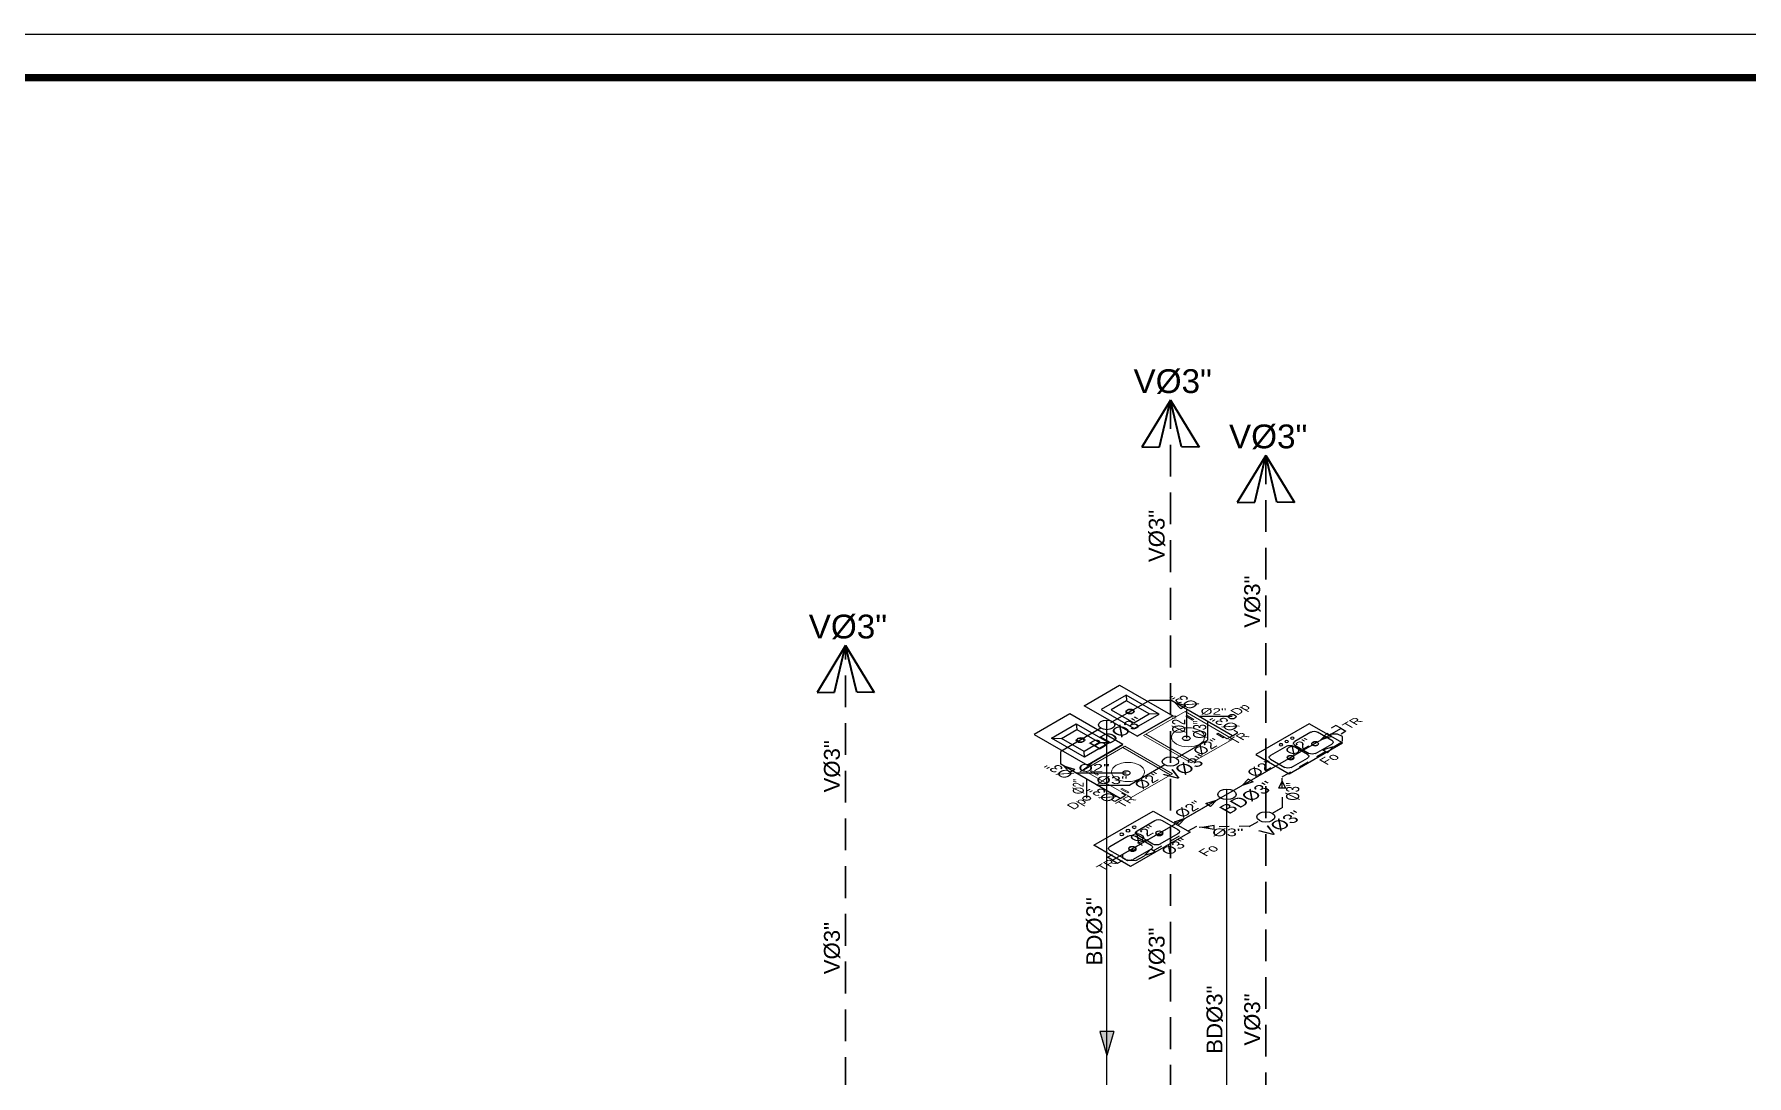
# Model space of a CAD drawing. Header units: feet. Extents: x 1019 to 2236, y -546 to 122.
# Drawn here: x 1081.07 to 1098.17, y -281.67 to -271.27 of the extents above; entities that cross this region are included whole.
import ezdxf

# ---------------------------------------------------------------- set-up
doc = ezdxf.new("R2010")
doc.units = ezdxf.units.FT
doc.header["$LTSCALE"] = 0.05
doc.header["$MEASUREMENT"] = 0
doc.linetypes.add('HIDDEN', pattern=[9.525, 6.35, -3.175])
for name, color, linetype, lineweight in [('AGUA POTABLE', 5, 'HIDDEN', 35), ('AGUAFRIA', 5, 'HIDDEN', 30), ('COCINA', 8, 'Continuous', 25), ('FURN', 8, 'Continuous', 9)]:
    doc.layers.add(name, color=color, linetype=linetype, lineweight=lineweight)
for name, color, linetype in [('AGUASNEGRAS', 4, 'Continuous'), ('MARCO', 1, 'Continuous'), ('TEXXT', 2, 'Continuous')]:
    doc.layers.add(name, color=color, linetype=linetype)
doc.styles.add('DAMIAN', font='arial.ttf', dxfattribs={"height": 0.12})

msp = doc.modelspace()

# ---------------------------------------------------------------- hatches: boundary and pattern name
at = {"layer": 'AGUASNEGRAS', "extrusion": (-2.66454e-15, 0.816497, 0.57735)}
for points in [[(-1092.52, 129.797), (-1092.46, 129.688), (-1092.569, 129.748)], [(-1093.975, 130.226), (-1093.915, 130.335), (-1094.024, 130.275)], [(-1091.412, 130.896), (-1091.351, 130.787), (-1091.46, 130.847)], [(-1093.19, 131.012), (-1093.129, 131.121), (-1093.239, 131.061)], [(-1092.218, 132.23), (-1092.156, 132.339), (-1092.266, 132.279)]]:
    msp.add_hatch(color=256, dxfattribs=at).paths.add_polyline_path(points)
at = {"layer": 'AGUASNEGRAS', "ltscale": 3, "extrusion": (0, 0.816497, 0.57735)}
h = msp.add_hatch(color=256, dxfattribs=at)
h.dxf.hatch_style = 1
edge = h.paths.add_edge_path()
edge.add_arc((-1091.779, 130.076), 0.0815, -135, 225)
h = msp.add_hatch(color=256, dxfattribs=at)
h.dxf.hatch_style = 1
edge = h.paths.add_edge_path()
edge.add_arc((-1092.015, 129.84), 0.0388, -135, 225)
h = msp.add_hatch(color=256, dxfattribs=at)
h.dxf.hatch_style = 1
edge = h.paths.add_edge_path()
edge.add_arc((-1093.031, 129.931), 0.0388, -135, 225)
h = msp.add_hatch(color=256, dxfattribs=at)
h.dxf.hatch_style = 1
edge = h.paths.add_edge_path()
edge.add_arc((-1091.521, 130.334), 0.0388, -135, 225)
h = msp.add_hatch(color=256, dxfattribs=at)
h.dxf.hatch_style = 1
edge = h.paths.add_edge_path()
edge.add_arc((-1092.574, 130.306), 0.0388, -135, 225)
h = msp.add_hatch(color=256, dxfattribs=at)
h.dxf.hatch_style = 1
edge = h.paths.add_edge_path()
edge.add_arc((-1093.858, 130.401), 0.033, -135, 225)
at = {"layer": 'AGUASNEGRAS', "extrusion": (-2.58127e-15, 0.816497, 0.57735)}
for points in [[(-1093.933, 130.515), (-1094.041, 130.454), (-1093.982, 130.564)], [(-1092.767, 131.435), (-1092.876, 131.374), (-1092.816, 131.484)], [(-1092.454, 131.747), (-1092.563, 131.687), (-1092.503, 131.796)], [(-1092.088, 132.113), (-1092.198, 132.053), (-1092.137, 132.162)]]:
    msp.add_hatch(color=256, dxfattribs=at).paths.add_polyline_path(points)
at = {"layer": 'AGUASNEGRAS', "ltscale": 3, "extrusion": (0, 0.816497, 0.57735)}
h = msp.add_hatch(color=256, dxfattribs=at)
h.dxf.hatch_style = 1
edge = h.paths.add_edge_path()
edge.add_arc((-1091.974, 130.906), 0.0388, -135, 225)
h = msp.add_hatch(color=256, dxfattribs=at)
h.dxf.hatch_style = 1
edge = h.paths.add_edge_path()
edge.add_arc((-1093.614, 130.634), 0.033, -135, 225)
h = msp.add_hatch(color=256, dxfattribs=at)
h.dxf.hatch_style = 1
edge = h.paths.add_edge_path()
edge.add_arc((-1092.979, 131.276), 0.091, -135, 225)
at = {"layer": 'AGUASNEGRAS', "extrusion": (-3.69149e-15, 0.816497, 0.57735)}
msp.add_hatch(color=256, dxfattribs=at).paths.add_polyline_path([(-1093.496, 131.15), (-1093.531, 131.03), (-1093.565, 131.15)])
at = {"layer": 'AGUASNEGRAS', "ltscale": 3, "extrusion": (0, 0.816497, 0.57735)}
h = msp.add_hatch(color=256, dxfattribs=at)
h.dxf.hatch_style = 1
edge = h.paths.add_edge_path()
edge.add_arc((-1092.301, 131.94), 0.033, -135, 225)
at = {"layer": 'AGUASNEGRAS', "extrusion": (-5.55112e-17, 0.816497, 0.57735)}
msp.add_hatch(color=256, dxfattribs=at).paths.add_polyline_path([(-1092.852, 131.794), (-1092.732, 131.829), (-1092.852, 131.863)])
at = {"layer": 'AGUASNEGRAS', "ltscale": 3, "extrusion": (0, 0.816497, 0.57735)}
h = msp.add_hatch(color=256, dxfattribs=at)
h.dxf.hatch_style = 1
edge = h.paths.add_edge_path()
edge.add_arc((-1092.032, 132.209), 0.033, -135, 225)
at = {"layer": 'AGUASNEGRAS'}
msp.add_hatch(color=256, dxfattribs=at).paths.add_polyline_path([(1091.71, -281.223), (1091.779, -281.463), (1091.848, -281.223)])

# ---------------------------------------------------------------- linework, layer by layer
at = {"layer": 'AGUA POTABLE', "ltscale": 3}
for points, elevation in [([(1092.415, -274.921), (1092.129, -275.391), (1092.304, -275.386), (1092.415, -274.921)], -31.847), ([(1092.415, -274.921), (1092.7, -275.391), (1092.526, -275.386), (1092.415, -274.921)], -31.847), ([(1093.367, -275.473), (1093.082, -275.943), (1093.256, -275.938), (1093.367, -275.473)], -31.066), ([(1093.367, -275.473), (1093.653, -275.943), (1093.478, -275.938), (1093.367, -275.473)], -31.066), ([(1089.172, -277.371), (1088.887, -277.841), (1089.061, -277.836), (1089.172, -277.371)], -24.09), ([(1089.172, -277.371), (1089.458, -277.841), (1089.283, -277.836), (1089.172, -277.371)], -24.09)]:
    msp.add_lwpolyline(points, dxfattribs=dict(at, elevation=elevation))
at = {"layer": 'AGUAFRIA', "extrusion": (0, 0.816497, 0.57735)}
for p, q in [((1092.415, -300.449, -52.364), (1092.415, -274.921, -31.847)), ((1093.367, -301.001, -51.583), (1093.367, -275.473, -31.066)), ((1089.172, -306.085, -44.394), (1089.172, -277.371, -24.09))]:
    msp.add_line(p, q, dxfattribs=at)
at = {"layer": 'AGUASNEGRAS', "ltscale": 3, "extrusion": (0, 0.816497, 0.57735)}
for p, q in [((1091.821, -278.139, -37.416), (1092.209, -277.915, -37.733)), ((1092.209, -277.915, -37.733), (1092.418, -277.915, -37.733)), ((1093.034, -278.271, -37.23), (1092.418, -277.915, -37.733)), ((1091.779, -300.084, -52.881), (1091.779, -278.117, -37.348)), ((1092.574, -278.005, -37.605), (1092.574, -278.296, -37.194)), ((1093.031, -278.08, -37.5), (1092.703, -278.08, -37.5)), ((1091.721, -278.197, -37.334), (1091.32, -278.429, -37.007)), ((1091.837, -279.513, -35.473), (1094.114, -278.199, -37.332)), ((1092.784, -278.126, -37.434), (1092.784, -278.316, -37.166)), ((1092.98, -278.302, -37.186), (1092.945, -278.281, -37.215)), ((1093.034, -278.271, -37.23), (1092.98, -278.302, -37.186)), ((1093.034, -278.271, -37.23), (1093.087, -278.24, -37.274)), ((1093.087, -278.24, -37.274), (1093.052, -278.219, -37.303)), ((1094.067, -278.169, -37.374), (1094.019, -278.197, -37.335)), ((1094.116, -278.197, -37.334), (1094.067, -278.169, -37.374)), ((1094.116, -278.197, -37.334), (1094.167, -278.227, -37.293)), ((1094.167, -278.227, -37.293), (1094.119, -278.254, -37.254)), ((1091.32, -278.556, -36.827), (1091.32, -278.429, -37.007)), ((1092.472, -278.496, -36.912), (1092.784, -278.316, -37.166)), ((1091.912, -278.897, -36.344), (1091.32, -278.556, -36.827)), ((1092.357, -278.562, -36.818), (1092.009, -278.764, -36.533)), ((1091.47, -278.643, -36.704), (1091.974, -278.643, -36.704)), ((1091.579, -278.895, -36.347), (1091.579, -278.705, -36.615)), ((1091.68, -278.764, -36.533), (1092.009, -278.764, -36.533)), ((1091.858, -278.928, -36.3), (1091.823, -278.908, -36.329)), ((1091.854, -279.503, -35.487), (1092.913, -278.892, -36.352)), ((1091.912, -278.897, -36.344), (1091.858, -278.928, -36.3)), ((1091.912, -278.897, -36.344), (1091.965, -278.866, -36.388)), ((1091.965, -278.866, -36.388), (1091.93, -278.846, -36.416)), ((1092.979, -300.776, -51.901), (1092.979, -278.804, -36.365)), ((1091.788, -279.485, -35.513), (1091.835, -279.457, -35.552)), ((1091.837, -279.513, -35.473), (1091.788, -279.485, -35.513)), ((1091.837, -279.513, -35.473), (1091.887, -279.543, -35.431)), ((1091.887, -279.543, -35.431), (1091.935, -279.515, -35.47))]:
    msp.add_line(p, q, dxfattribs=at)
at = {"layer": 'AGUASNEGRAS', "extrusion": (0, 0.816497, 0.57735)}
for p, q in [((1092.569, -277.974, -37.649), (1092.46, -277.94, -37.698)), ((1092.52, -278.003, -37.609), (1092.46, -277.94, -37.698)), ((1092.569, -277.974, -37.649), (1092.52, -278.003, -37.609)), ((1093.975, -278.25, -37.259), (1093.915, -278.313, -37.17)), ((1094.024, -278.279, -37.219), (1093.915, -278.313, -37.17)), ((1094.024, -278.279, -37.219), (1093.975, -278.25, -37.259)), ((1093.933, -278.413, -37.02), (1094.041, -278.378, -37.07)), ((1093.982, -278.441, -36.981), (1093.933, -278.413, -37.02)), ((1093.982, -278.441, -36.981), (1094.041, -278.378, -37.07)), ((1091.46, -278.609, -36.752), (1091.351, -278.574, -36.801)), ((1091.412, -278.637, -36.712), (1091.351, -278.574, -36.801)), ((1091.46, -278.609, -36.752), (1091.412, -278.637, -36.712)), ((1093.19, -278.704, -36.617), (1093.129, -278.767, -36.528)), ((1093.239, -278.732, -36.578), (1093.129, -278.767, -36.528)), ((1093.239, -278.732, -36.578), (1093.19, -278.704, -36.617)), ((1093.496, -278.794, -36.512), (1093.531, -278.724, -36.61)), ((1093.565, -278.794, -36.512), (1093.496, -278.794, -36.512)), ((1093.565, -278.794, -36.512), (1093.531, -278.724, -36.61)), ((1092.767, -278.948, -36.272), (1092.876, -278.913, -36.321)), ((1092.816, -278.976, -36.232), (1092.767, -278.948, -36.272)), ((1092.816, -278.976, -36.232), (1092.876, -278.913, -36.321)), ((1092.454, -279.129, -36.017), (1092.563, -279.094, -36.066)), ((1092.503, -279.157, -35.977), (1092.454, -279.129, -36.017)), ((1092.503, -279.157, -35.977), (1092.563, -279.094, -36.066)), ((1092.088, -279.34, -35.718), (1092.198, -279.305, -35.768)), ((1092.852, -279.166, -35.985), (1092.732, -279.186, -35.957)), ((1092.852, -279.206, -35.929), (1092.732, -279.186, -35.957)), ((1092.852, -279.206, -35.929), (1092.852, -279.166, -35.985)), ((1092.137, -279.368, -35.678), (1092.088, -279.34, -35.718)), ((1092.218, -279.403, -35.62), (1092.156, -279.466, -35.531)), ((1092.266, -279.432, -35.58), (1092.156, -279.466, -35.531)), ((1092.266, -279.432, -35.58), (1092.218, -279.403, -35.62))]:
    msp.add_line(p, q, dxfattribs=at)
at = {"layer": 'AGUASNEGRAS', "color": 3, "linetype": 'HIDDEN', "ltscale": 0.3, "extrusion": (-0.034034, 0.834684, 0.549677)}
for p, q in [((1094.082, -278.254, -37.25), (1094.013, -278.256, -37.251)), ((1094.133, -278.28, -37.207), (1094.082, -278.254, -37.25)), ((1094.133, -278.321, -37.144), (1094.133, -278.28, -37.207)), ((1093.532, -278.983, -36.216), (1093.531, -278.693, -36.657))]:
    msp.add_line(p, q, dxfattribs=at)
at = {"layer": 'AGUASNEGRAS', "color": 3, "linetype": 'HIDDEN', "ltscale": 0.3, "extrusion": (0, 0.816497, 0.57735)}
for p, q in [((1093.531, -278.682, -36.649), (1094.133, -278.328, -37.149)), ((1093.202, -279.176, -35.95), (1093.303, -279.118, -36.031)), ((1093.532, -278.986, -36.218), (1093.431, -279.044, -36.136)), ((1093.432, -279.044, -36.136), (1093.535, -278.985, -36.22)), ((1092.675, -279.176, -35.95), (1092.063, -279.523, -35.458))]:
    msp.add_line(p, q, dxfattribs=at)
at = {"layer": 'AGUASNEGRAS', "color": 3, "linetype": 'HIDDEN', "ltscale": 0.3, "extrusion": (-0.033095, 0.835225, 0.548911)}
for p, q in [((1093.202, -279.173, -35.948), (1092.675, -279.187, -35.958)), ((1091.938, -279.492, -35.499), (1091.938, -279.454, -35.557)), ((1091.987, -279.519, -35.455), (1091.938, -279.492, -35.499)), ((1092.063, -279.517, -35.454), (1091.987, -279.519, -35.455))]:
    msp.add_line(p, q, dxfattribs=at)
at = {"layer": 'AGUASNEGRAS', "elevation": -39.714}
for points in [[(1091.848, -281.223), (1091.71, -281.223), (1091.779, -281.463)], [(1091.848, -281.223), (1091.779, -281.463)]]:
    msp.add_lwpolyline(points, dxfattribs=at)
at = {"layer": 'AGUASNEGRAS', "ltscale": 3, "extrusion": (0, 0.816497, 0.57735)}
for centre, radius in [((-1091.779, 130.076, -248.702), 0.0815), ((-1092.01, 129.845, -248.702), 0.0388), ((-1092.015, 129.84, -248.702), 0.0388), ((-1093.031, 129.931, -248.702), 0.0388), ((-1093.031, 129.931, -248.702), 0.0388), ((-1091.521, 130.334, -248.702), 0.0388), ((-1092.574, 130.306, -248.702), 0.0388), ((-1091.513, 130.342, -248.702), 0.0388), ((-1093.858, 130.401, -248.702), 0.033), ((-1091.974, 130.906, -248.702), 0.0388), ((-1092.415, 130.709, -248.702), 0.0815), ((-1093.614, 130.634, -248.702), 0.033), ((-1091.579, 131.343, -248.702), 0.0388), ((-1092.979, 131.276, -248.702), 0.091), ((-1093.367, 131.666, -248.702), 0.091), ((-1092.301, 131.94, -248.702), 0.033), ((-1092.032, 132.209, -248.702), 0.033)]:
    msp.add_circle(centre, radius, dxfattribs=at)
at = {"layer": 'COCINA', "extrusion": (-1.67407e-12, -0.816497, -0.57735)}
for p, q in [((1091.552, -277.971, -37.654), (1091.907, -277.766, -37.944)), ((1091.907, -277.766, -37.944), (1092.437, -278.072, -37.511)), ((1091.972, -277.865, -37.803), (1091.724, -278.009, -37.601)), ((1091.976, -277.923, -37.723), (1091.823, -278.011, -37.597)), ((1091.972, -277.865, -37.803), (1091.976, -277.923, -37.723)), ((1092.301, -278.055, -37.535), (1091.972, -277.865, -37.803)), ((1092.202, -278.053, -37.538), (1091.976, -277.923, -37.723)), ((1092.082, -278.277, -37.221), (1091.552, -277.971, -37.654)), ((1091.724, -278.009, -37.601), (1092.053, -278.198, -37.332)), ((1091.823, -278.011, -37.597), (1092.049, -278.141, -37.413)), ((1092.049, -278.141, -37.413), (1092.202, -278.053, -37.538)), ((1092.053, -278.198, -37.332), (1092.301, -278.055, -37.535)), ((1092.082, -278.277, -37.221), (1092.437, -278.072, -37.511)), ((1092.437, -278.072, -37.511), (1092.082, -278.277, -37.221)), ((1092.301, -278.055, -37.535), (1092.202, -278.053, -37.538))]:
    msp.add_line(p, q, dxfattribs=at)
at = {"layer": 'COCINA', "extrusion": (-1.67494e-12, -0.816497, -0.57735)}
for p, q in [((1091.41, -278.053, -37.538), (1091.055, -278.258, -37.248)), ((1091.941, -278.359, -37.105), (1091.41, -278.053, -37.538)), ((1091.055, -278.258, -37.248), (1091.586, -278.564, -36.815)), ((1091.227, -278.295, -37.195), (1091.475, -278.152, -37.398)), ((1091.326, -278.298, -37.192), (1091.479, -278.209, -37.317)), ((1091.326, -278.298, -37.192), (1091.479, -278.209, -37.317)), ((1091.475, -278.152, -37.398), (1091.479, -278.209, -37.317)), ((1091.475, -278.152, -37.398), (1091.804, -278.342, -37.129)), ((1091.479, -278.209, -37.317), (1091.705, -278.34, -37.132)), ((1091.479, -278.209, -37.317), (1091.705, -278.34, -37.132)), ((1091.227, -278.295, -37.195), (1091.326, -278.298, -37.192)), ((1091.556, -278.485, -36.927), (1091.227, -278.295, -37.195)), ((1091.552, -278.428, -37.007), (1091.326, -278.298, -37.192)), ((1091.552, -278.428, -37.007), (1091.326, -278.298, -37.192)), ((1091.705, -278.34, -37.132), (1091.552, -278.428, -37.007)), ((1091.705, -278.34, -37.132), (1091.552, -278.428, -37.007)), ((1091.556, -278.485, -36.927), (1091.552, -278.428, -37.007)), ((1091.804, -278.342, -37.129), (1091.556, -278.485, -36.927)), ((1091.941, -278.359, -37.105), (1091.586, -278.564, -36.815)), ((1091.586, -278.564, -36.815), (1091.941, -278.359, -37.105)), ((1091.804, -278.342, -37.129), (1091.705, -278.34, -37.132))]:
    msp.add_line(p, q, dxfattribs=at)
at = {"layer": 'COCINA', "extrusion": (1.68297e-12, -0.816497, -0.57735)}
for p, q in [((1093.801, -278.151, -37.4), (1093.268, -278.458, -36.965)), ((1093.817, -278.235, -37.281), (1093.656, -278.328, -37.149)), ((1094.132, -278.342, -37.13), (1093.801, -278.151, -37.4)), ((1094.024, -278.317, -37.165), (1093.882, -278.235, -37.281)), ((1093.268, -278.458, -36.965), (1093.599, -278.65, -36.694)), ((1093.575, -278.375, -37.083), (1093.413, -278.468, -36.951)), ((1093.599, -278.65, -36.694), (1094.132, -278.342, -37.13)), ((1093.782, -278.457, -36.967), (1093.639, -278.375, -37.083)), ((1093.656, -278.365, -37.097), (1093.798, -278.447, -36.98)), ((1093.862, -278.447, -36.98), (1094.024, -278.354, -37.112)), ((1093.413, -278.505, -36.899), (1093.555, -278.587, -36.783)), ((1093.62, -278.587, -36.783), (1093.782, -278.494, -36.915))]:
    msp.add_line(p, q, dxfattribs=at)
at = {"layer": 'COCINA', "extrusion": (1.66245e-12, -0.816497, -0.57735)}
for p, q in [((1091.65, -279.365, -35.682), (1092.242, -279.023, -36.166)), ((1092.081, -279.22, -35.887), (1092.26, -279.116, -36.034)), ((1092.242, -279.023, -36.166), (1092.61, -279.235, -35.866)), ((1092.332, -279.116, -36.034), (1092.49, -279.208, -35.905)), ((1091.811, -279.376, -35.668), (1091.991, -279.272, -35.814)), ((1092.61, -279.235, -35.866), (1092.017, -279.578, -35.382)), ((1092.063, -279.272, -35.814), (1092.221, -279.363, -35.685)), ((1092.239, -279.353, -35.7), (1092.081, -279.262, -35.829)), ((1092.49, -279.249, -35.847), (1092.31, -279.353, -35.7)), ((1092.017, -279.578, -35.382), (1091.65, -279.365, -35.682)), ((1091.969, -279.508, -35.48), (1091.811, -279.417, -35.609)), ((1092.221, -279.405, -35.627), (1092.041, -279.508, -35.48))]:
    msp.add_line(p, q, dxfattribs=at)
at = {"layer": 'COCINA', "extrusion": (1.68297e-12, -0.816497, -0.57735)}
for centre, radius in [((1093.631, 130.304, 248.702), 0.0181), ((1093.518, 130.417, 248.702), 0.0181), ((1093.575, 130.36, 248.702), 0.0181), ((1093.858, 130.401, 248.702), 0.0343), ((1093.615, 130.643, 248.702), 0.0343)]:
    msp.add_circle(centre, radius, dxfattribs=at)
at = {"layer": 'COCINA', "extrusion": (1.66245e-12, -0.816497, -0.57735)}
for centre, radius in [((1091.928, 131.969, 248.702), 0.0201), ((1091.991, 131.906, 248.702), 0.0201), ((1092.054, 131.843, 248.702), 0.0201), ((1092.305, 131.951, 248.702), 0.0381), ((1092.036, 132.22, 248.702), 0.0381)]:
    msp.add_circle(centre, radius, dxfattribs=at)
at = {"layer": 'COCINA', "extrusion": (1.68297e-12, -0.816497, -0.57735)}
for centre, start, end in [((1093.85, 130.231, 248.702), 225, 315), ((1093.607, 130.474, 248.702), 225, 315), ((1093.688, 130.393, 248.702), 135, 225), ((1093.749, 130.616, 248.702), 315, 45), ((1093.83, 130.535, 248.702), 45, 135), ((1093.992, 130.373, 248.702), 315, 45), ((1093.446, 130.635, 248.702), 135, 225), ((1093.588, 130.777, 248.702), 45, 135)]:
    msp.add_arc(centre, 0.0457, start, end, dxfattribs=at)
at = {"layer": 'COCINA', "extrusion": (1.66245e-12, -0.816497, -0.57735)}
for centre, start, end in [((1092.296, 131.762, 248.702), 225, 315), ((1092.027, 132.032, 248.702), 225, 315), ((1092.117, 131.942, 248.702), 135, 225), ((1092.454, 131.92, 248.702), 315, 45), ((1091.847, 132.211, 248.702), 135, 225), ((1092.185, 132.189, 248.702), 315, 45), ((1092.275, 132.1, 248.702), 45, 135), ((1092.005, 132.369, 248.702), 45, 135)]:
    msp.add_arc(centre, 0.0508, start, end, dxfattribs=at)
at = {"layer": 'FURN', "extrusion": (0, 0.816497, 0.57735)}
for p, q in [((1092.147, -278.269, -37.232), (1092.561, -278.03, -37.571)), ((1092.561, -278.03, -37.571), (1093.036, -278.304, -37.184)), ((1092.621, -278.543, -36.845), (1092.147, -278.269, -37.232)), ((1092.644, -278.53, -36.864), (1092.17, -278.256, -37.251)), ((1091.961, -278.376, -37.081), (1091.547, -278.616, -36.742)), ((1092.412, -278.663, -36.675), (1091.938, -278.39, -37.062)), ((1092.436, -278.65, -36.694), (1091.961, -278.376, -37.081)), ((1093.036, -278.304, -37.184), (1092.621, -278.543, -36.845)), ((1091.547, -278.616, -36.742), (1092.021, -278.889, -36.355)), ((1092.021, -278.889, -36.355), (1092.436, -278.65, -36.694))]:
    msp.add_line(p, q, dxfattribs=at)
at = {"layer": 'FURN', "ltscale": 0.02, "extrusion": (0, 0.816497, 0.57735)}
for p, q in [((1092.569, -278.077, -37.505), (1092.581, -278.07, -37.514)), ((1092.636, -278.115, -37.45), (1092.569, -278.077, -37.505)), ((1092.581, -278.07, -37.514), (1092.648, -278.108, -37.46)), ((1092.648, -278.108, -37.46), (1092.636, -278.115, -37.45)), ((1092.875, -278.253, -37.255), (1092.887, -278.246, -37.265)), ((1092.942, -278.291, -37.201), (1092.875, -278.253, -37.255)), ((1092.887, -278.246, -37.265), (1092.954, -278.285, -37.211)), ((1092.954, -278.285, -37.211), (1092.942, -278.291, -37.201)), ((1091.628, -278.62, -36.736), (1091.616, -278.627, -36.726)), ((1091.616, -278.627, -36.726), (1091.682, -278.666, -36.671)), ((1091.695, -278.659, -36.681), (1091.628, -278.62, -36.736)), ((1091.682, -278.666, -36.671), (1091.695, -278.659, -36.681)), ((1091.933, -278.797, -36.486), (1091.921, -278.803, -36.477)), ((1091.921, -278.803, -36.477), (1091.988, -278.842, -36.422)), ((1092, -278.835, -36.432), (1091.933, -278.797, -36.486)), ((1091.988, -278.842, -36.422), (1092, -278.835, -36.432))]:
    msp.add_line(p, q, dxfattribs=at)
for centre in [(-1092.591, 130.289, -248.702), (-1091.991, 130.889, -248.702)]:
    msp.add_circle(centre, 0.165, dxfattribs=at)
at = {"layer": 'MARCO'}
msp.add_lwpolyline([(1054.272, -271.268), (1118.772, -271.268), (1118.772, -313.268), (1054.272, -313.268)], close=True, dxfattribs=at)
at = {"layer": 'MARCO', "const_width": 0.075}
msp.add_lwpolyline([(1111.6, -271.702), (1054.706, -271.702), (1054.706, -312.834), (1111.6, -312.834)], close=True, dxfattribs=at)

# ---------------------------------------------------------------- texts
at = {"layer": 'TEXXT', "extrusion": (0, 0.816497, 0.57735), "style": 'DAMIAN'}
for s, height, rotation, p in [(' Ø3"', 0.132, 315, (-1092.746, 129.759, -248.702)), (' BDØ3"', 0.1584, 225, (-1091.654, 130.558, -248.702)), (' Ø2"', 0.132, 270, (-1092.563, 130.27, -248.702)), (' Ø2"', 0.1096, 180, (-1092.673, 129.895, -248.702)), (' Ø3"', 0.132, 315, (-1093.146, 130.141, -248.702)), (' Dp', 0.11, 225, (-1093.05, 129.944, -248.702)), (' TR', 0.11, 225, (-1094.168, 130.185, -248.702)), (' Ø3"', 0.132, 270, (-1092.772, 130.36, -248.702)), (' TR', 0.11, 225, (-1093.036, 130.446, -248.702)), (' Ø2"', 0.132, 225, (-1092.681, 130.644, -248.702)), ('"', 0.158, 225, (-1092.759, 130.737, -248.702)), (' Ø2"', 0.132, 225, (-1093.598, 130.643, -248.702)), (' Fo', 0.12, 225, (-1093.94, 130.808, -248.702)), (' Ø3"', 0.132, 315, (-1091.494, 130.959, -248.702)), (' Ø2"', 0.132, 180, (-1091.446, 130.884, -248.702)), (' Ø2"', 0.132, 225, (-1092.096, 131.229, -248.702)), ('VØ', 0.1584, 225, (-1092.446, 131.05, -248.702)), ('3', 0.158, 225, (-1092.672, 130.824, -248.702)), (' Ø2"', 0.132, 225, (-1093.22, 131.02, -248.702)), (' Ø2"', 0.1096, 270, (-1091.55, 131.312, -248.702)), (' Ø3"', 0.132, 315, (-1091.922, 131.366, -248.702)), (' Ø3"', 0.132, 180, (-1091.625, 131.095, -248.702)), (' BDØ3"', 0.1584, 225, (-1092.955, 131.669, -248.702)), (' Ø3"', 0.132, 269.9236, (-1093.7, 131.433, -248.702)), (' Dp', 0.11, 225, (-1091.417, 131.577, -248.702)), (' TR', 0.11, 225, (-1091.906, 131.54, -248.702)), (' Ø2"', 0.132, 225, (-1092.497, 131.722, -248.702)), ('VØ', 0.1584, 225, (-1093.398, 132.023, -248.702)), ('3', 0.158, 225, (-1093.624, 131.797, -248.702)), ('"', 0.158, 225, (-1093.711, 131.71, -248.702)), (' Ø2"', 0.132, 225, (-1092.046, 132.15, -248.702)), (' Ø3"', 0.132, 225.0764, (-1092.364, 132.372, -248.702)), (' Ø3"', 0.132, 180.0764, (-1092.781, 131.999, -248.702)), (' Fo', 0.12, 225, (-1092.735, 132.39, -248.702)), (' TR', 0.11, 225, (-1091.714, 132.639, -248.702))]:
    msp.add_text(s, height=height, rotation=rotation, dxfattribs=at).set_placement(p)
at = {"layer": 'TEXXT', "char_height": 0.2376, "width": 6.27264, "attachment_point": 3, "style": 'DAMIAN'}
for insert in [(1092.828, -274.612, -61.412), (1093.781, -275.164, -60.631), (1089.586, -277.062, -53.654)]:
    msp.add_mtext('{\\fArial|b0|i0|c238|p34;V%%C}3{\\fArial|b0|i0|c238|p34;"}', dxfattribs=dict(at, insert=insert))
at = {"layer": 'TEXXT', "char_height": 0.1584, "width": 4.18176, "attachment_point": 3, "rotation": 90, "style": 'DAMIAN'}
for s, insert in [('{\\fArial|b0|i0|c238|p34;V%%C}3{\\fArial|b0|i0|c238|p34;"}', (1092.198, -276.016, -7.952)), ('{\\fArial|b0|i0|c238|p34;V%%C}3{\\fArial|b0|i0|c238|p34;"}', (1093.151, -276.672, -7.255)), ('{\\fArial|b0|i0|c238|p34;V%%C}3{\\fArial|b0|i0|c238|p34;"}', (1088.956, -278.316)), (' BD%%C3"', (1091.575, -279.883, -39.714)), ('{\\fArial|b0|i0|c238|p34;V%%C}3{\\fArial|b0|i0|c238|p34;"}', (1088.956, -280.131)), ('{\\fArial|b0|i0|c238|p34;V%%C}3{\\fArial|b0|i0|c238|p34;"}', (1092.198, -280.187, -7.952)), (' BD%%C3"', (1092.775, -280.765, -38.868)), ('{\\fArial|b0|i0|c238|p34;V%%C}3{\\fArial|b0|i0|c238|p34;"}', (1093.151, -280.844, -7.255))]:
    msp.add_mtext(s, dxfattribs=dict(at, insert=insert))

doc.saveas('drawing.dxf')
